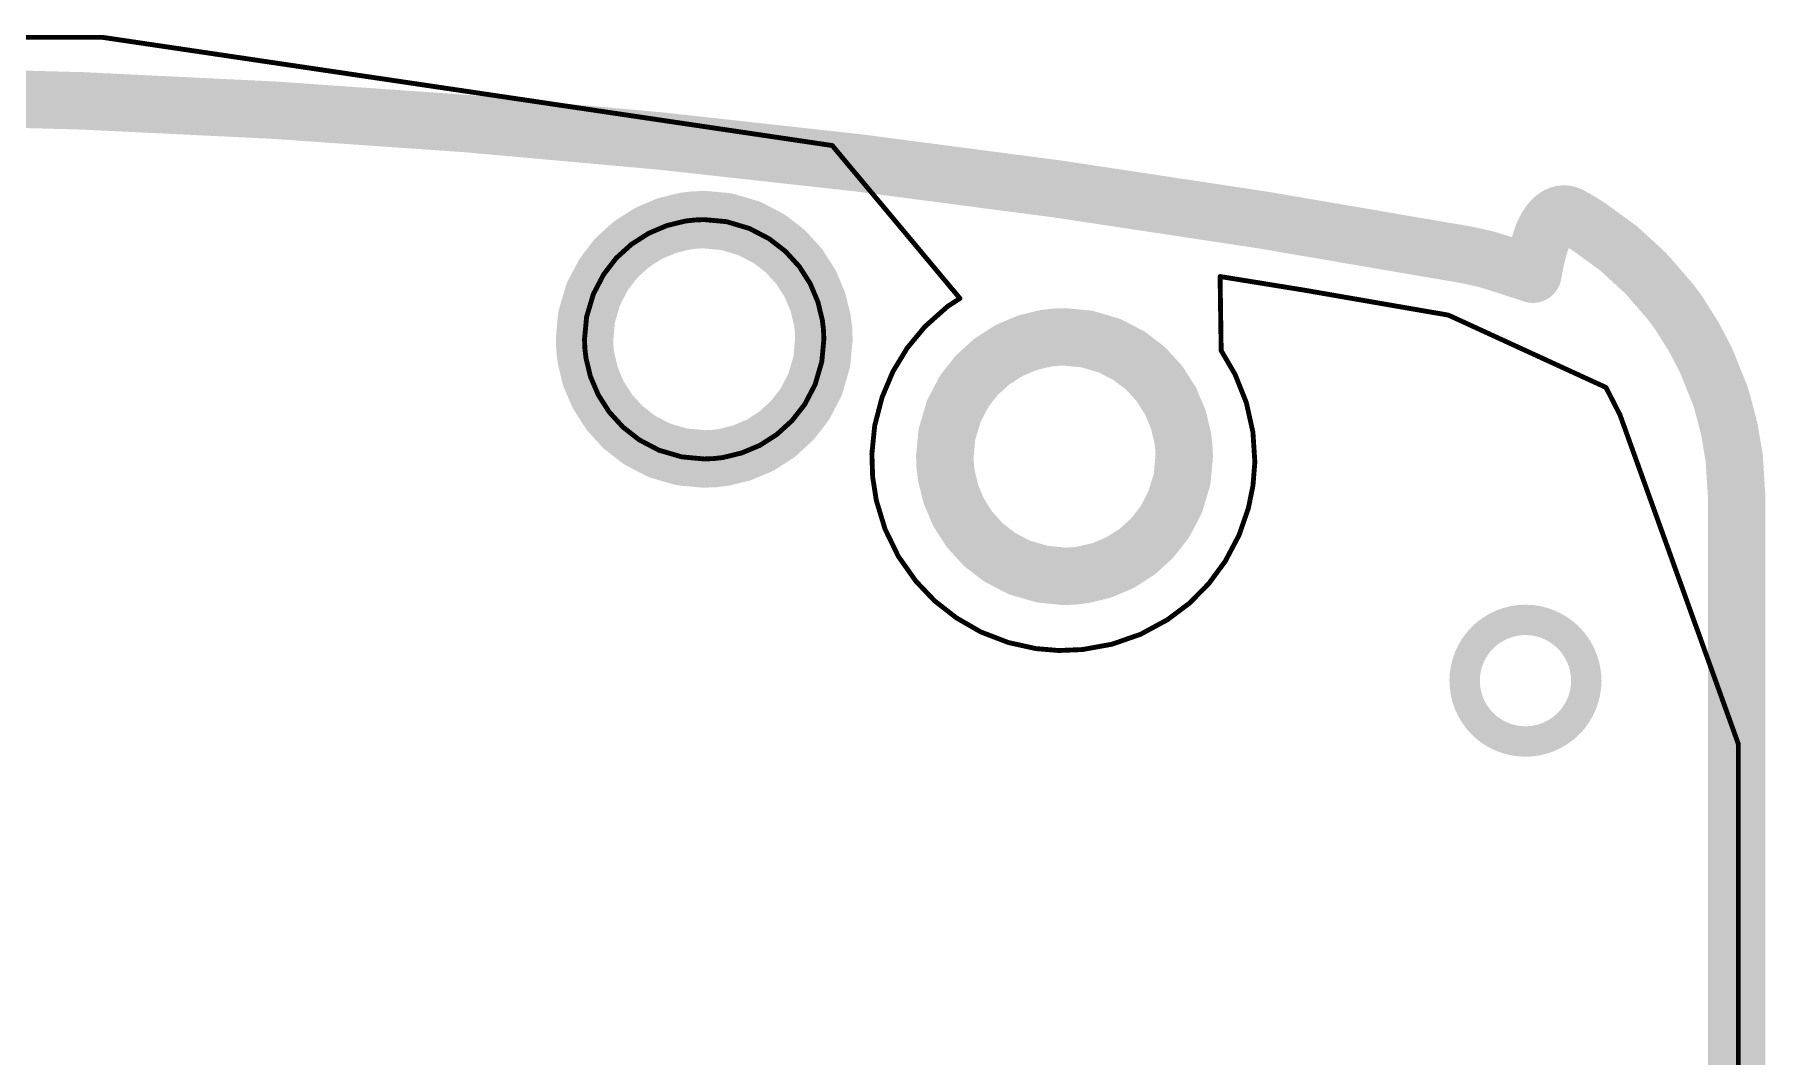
# Model space of a CAD drawing. Extents: x 1.9 to 12.9, y 1.8 to 9.9.
# Drawn here: x 3.381 to 4.804, y 6.306 to 7.146 of the extents above; entities that cross this region are included whole.
import ezdxf

# ---------------------------------------------------------------- set-up
doc = ezdxf.new("R2010")
doc.units = 0
doc.layers.add('MECHANICAL2', color=216, linetype='CONTINUOUS')
doc.layers.add('MECHANICAL3', color=76, linetype='CONTINUOUS')

msp = doc.modelspace()

# ---------------------------------------------------------------- linework, layer by layer
at = {"layer": 'MECHANICAL2', "const_width": 0.0472}
for points in [[(3.2663, 7.0959), (3.421, 7.0917)], [(3.421, 7.0917), (3.5775, 7.0841)], [(3.5775, 7.0841), (3.7358, 7.0731)], [(3.7358, 7.0731), (3.896, 7.0587)], [(3.896, 7.0587), (4.0581, 7.0408)], [(4.0581, 7.0408), (4.2222, 7.0193)], [(4.2222, 7.0193), (4.3909, 6.9938)], [(3.901, 6.9892), (3.9162, 6.9929)], [(3.9162, 6.9929), (3.9241, 6.9938)], [(3.9241, 6.9938), (3.9317, 6.9941)], [(3.9317, 6.9941), (3.9501, 6.9924)], [(4.3909, 6.9938), (4.5591, 6.965)], [(4.6276, 6.9924), (4.6304, 6.9953)], [(4.6304, 6.9953), (4.6328, 6.997)], [(4.6328, 6.997), (4.6353, 6.9981)], [(4.6353, 6.9981), (4.6373, 6.9986)], [(4.6373, 6.9986), (4.639, 6.9987)], [(4.639, 6.9987), (4.6407, 6.9985)], [(4.6407, 6.9985), (4.6423, 6.9981)], [(4.6423, 6.9981), (4.6438, 6.9974)], [(4.6438, 6.9974), (4.6482, 6.9949)], [(4.6482, 6.9949), (4.6525, 6.9924)], [(3.8719, 6.9738), (3.886, 6.9828)], [(3.886, 6.9828), (3.901, 6.9892)], [(3.9501, 6.9924), (3.9689, 6.9868)], [(3.9689, 6.9868), (3.9852, 6.9783)], [(3.9852, 6.9783), (3.9985, 6.968)], [(4.6178, 6.971), (4.6212, 6.9813)], [(4.6212, 6.9813), (4.6243, 6.9877)], [(4.6243, 6.9877), (4.6276, 6.9924)], [(4.6525, 6.9924), (4.6593, 6.9881)], [(4.6593, 6.9881), (4.6838, 6.9703)], [(3.8594, 6.9625), (3.8719, 6.9738)], [(3.9985, 6.968), (4.0099, 6.9555)], [(4.5591, 6.965), (4.5744, 6.9616)], [(4.6154, 6.9611), (4.6178, 6.971)], [(4.6838, 6.9703), (4.7061, 6.9498)], [(3.8491, 6.9491), (3.8594, 6.9625)], [(4.0099, 6.9555), (4.0189, 6.9414)], [(4.5744, 6.9616), (4.5894, 6.957)], [(4.5894, 6.957), (4.6131, 6.9492)], [(4.6131, 6.9492), (4.6134, 6.9506)], [(4.6134, 6.9506), (4.6154, 6.9611)], [(3.8406, 6.9329), (3.8491, 6.9491)], [(4.0189, 6.9414), (4.0252, 6.9264)], [(4.7061, 6.9498), (4.7259, 6.9269)], [(3.835, 6.9141), (3.8406, 6.9329)], [(4.0252, 6.9264), (4.0289, 6.9112)], [(4.7259, 6.9269), (4.7279, 6.9243)], [(4.7279, 6.9243), (4.7299, 6.9216)], [(4.7299, 6.9216), (4.733, 6.9173)], [(3.8333, 6.8957), (3.835, 6.9141)], [(4.0289, 6.9112), (4.0298, 6.9033)], [(4.733, 6.9173), (4.745, 6.8984)], [(3.8333, 6.8957), (3.8336, 6.888)], [(4.0284, 6.8773), (4.0301, 6.8957)], [(4.0298, 6.9033), (4.0301, 6.8957)], [(4.1973, 6.8928), (4.2125, 6.8965)], [(4.2125, 6.8965), (4.2203, 6.8974)], [(4.2203, 6.8974), (4.228, 6.8977)], [(4.228, 6.8977), (4.2464, 6.8959)], [(4.2464, 6.8959), (4.2652, 6.8904)], [(4.745, 6.8984), (4.7554, 6.8786)], [(3.8336, 6.888), (3.8345, 6.8802)], [(3.8345, 6.8802), (3.8382, 6.865)], [(4.1682, 6.8774), (4.1823, 6.8864)], [(4.1823, 6.8864), (4.1973, 6.8928)], [(4.2652, 6.8904), (4.2814, 6.8819)], [(4.2814, 6.8819), (4.2948, 6.8716)], [(3.8382, 6.865), (3.8446, 6.85)], [(4.0229, 6.8585), (4.0284, 6.8773)], [(4.1453, 6.8527), (4.1557, 6.866)], [(4.1557, 6.866), (4.1682, 6.8774)], [(4.2948, 6.8716), (4.3061, 6.8591)], [(4.7554, 6.8786), (4.7666, 6.8509)], [(4.0144, 6.8422), (4.0229, 6.8585)], [(4.1369, 6.8364), (4.1453, 6.8527)], [(4.3061, 6.8591), (4.3151, 6.845)], [(4.7666, 6.8509), (4.7672, 6.8493)], [(3.8446, 6.85), (3.8536, 6.8359)], [(4.004, 6.8289), (4.0144, 6.8422)], [(4.1313, 6.8176), (4.1369, 6.8364)], [(4.3151, 6.845), (4.3215, 6.83)], [(4.7672, 6.8493), (4.7677, 6.8477)], [(4.7677, 6.8477), (4.7685, 6.8452)], [(4.7685, 6.8452), (4.7747, 6.8216)], [(3.8536, 6.8359), (3.865, 6.8234)], [(3.865, 6.8234), (3.8783, 6.813)], [(3.9915, 6.8175), (4.004, 6.8289)], [(4.3215, 6.83), (4.3252, 6.8147)], [(3.8783, 6.813), (3.8945, 6.8045)], [(3.9624, 6.8022), (3.9775, 6.8085)], [(3.9775, 6.8085), (3.9915, 6.8175)], [(4.1296, 6.7993), (4.1313, 6.8176)], [(4.3252, 6.8147), (4.3261, 6.8069)], [(4.7747, 6.8216), (4.7787, 6.7976)], [(3.8945, 6.8045), (3.9133, 6.799)], [(3.9133, 6.799), (3.9317, 6.7973)], [(3.9317, 6.7973), (3.9394, 6.7976)], [(3.9394, 6.7976), (3.9472, 6.7985)], [(3.9472, 6.7985), (3.9624, 6.8022)], [(4.1296, 6.7993), (4.1299, 6.7916)], [(4.3247, 6.7809), (4.3264, 6.7993)], [(4.3261, 6.8069), (4.3264, 6.7993)], [(4.7787, 6.7976), (4.7807, 6.7659)], [(4.1299, 6.7916), (4.1308, 6.7838)], [(4.1308, 6.7838), (4.1345, 6.7685)], [(4.3191, 6.7621), (4.3247, 6.7809)], [(4.1345, 6.7685), (4.1408, 6.7535)], [(4.7807, 5.8484), (4.7807, 6.7659)], [(4.1408, 6.7535), (4.1498, 6.7394)], [(4.3106, 6.7458), (4.3191, 6.7621)], [(4.1498, 6.7394), (4.1612, 6.7269)], [(4.3003, 6.7325), (4.3106, 6.7458)], [(4.1612, 6.7269), (4.1745, 6.7166)], [(4.2878, 6.7211), (4.3003, 6.7325)], [(4.1745, 6.7166), (4.1908, 6.7081)], [(4.1908, 6.7081), (4.2096, 6.7026)], [(4.2587, 6.7057), (4.2737, 6.7121)], [(4.2737, 6.7121), (4.2878, 6.7211)], [(4.2096, 6.7026), (4.228, 6.7008)], [(4.228, 6.7008), (4.2356, 6.7011)], [(4.2356, 6.7011), (4.2435, 6.7021)], [(4.2435, 6.7021), (4.2587, 6.7057)]]:
    msp.add_lwpolyline(points, dxfattribs=at)
at = {"layer": 'MECHANICAL2', "const_width": 0.0236}
for points in [[(3.4091, 7.0917, 1), (3.4328, 7.0917, 1)], [(3.4091, 7.0917, 1), (3.4328, 7.0917, 1)], [(3.5656, 7.0841, 1), (3.5893, 7.0841, 1)], [(3.5656, 7.0841, 1), (3.5893, 7.0841, 1)], [(3.724, 7.0731, 1), (3.7476, 7.0731, 1)], [(3.724, 7.0731, 1), (3.7476, 7.0731, 1)], [(3.8842, 7.0587, 1), (3.9078, 7.0587, 1)], [(3.8842, 7.0587, 1), (3.9078, 7.0587, 1)], [(4.0463, 7.0408, 1), (4.0699, 7.0408, 1)], [(4.0463, 7.0408, 1), (4.0699, 7.0408, 1)], [(4.2104, 7.0193, 1), (4.234, 7.0193, 1)], [(4.2104, 7.0193, 1), (4.234, 7.0193, 1)], [(3.9044, 6.9929, 1), (3.9281, 6.9929, 1)], [(3.9044, 6.9929, 1), (3.9281, 6.9929, 1)], [(3.9123, 6.9938, 1), (3.9359, 6.9938, 1)], [(3.9123, 6.9938, 1), (3.9359, 6.9938, 1)], [(3.9199, 6.9941, 1), (3.9435, 6.9941, 1)], [(3.9199, 6.9941, 1), (3.9435, 6.9941, 1)], [(4.3791, 6.9938, 1), (4.4027, 6.9938, 1)], [(4.3791, 6.9938, 1), (4.4027, 6.9938, 1)], [(4.6186, 6.9953, 1), (4.6422, 6.9953, 1)], [(4.6186, 6.9953, 1), (4.6422, 6.9953, 1)], [(4.621, 6.997, 1), (4.6446, 6.997, 1)], [(4.621, 6.997, 1), (4.6446, 6.997, 1)], [(4.6234, 6.9981, 1), (4.6471, 6.9981, 1)], [(4.6234, 6.9981, 1), (4.6471, 6.9981, 1)], [(4.6255, 6.9986, 1), (4.6491, 6.9986, 1)], [(4.6255, 6.9986, 1), (4.6491, 6.9986, 1)], [(4.6272, 6.9987, 1), (4.6508, 6.9987, 1)], [(4.6272, 6.9987, 1), (4.6508, 6.9987, 1)], [(4.6288, 6.9985, 1), (4.6525, 6.9985, 1)], [(4.6288, 6.9985, 1), (4.6525, 6.9985, 1)], [(4.6305, 6.9981, 1), (4.6541, 6.9981, 1)], [(4.6305, 6.9981, 1), (4.6541, 6.9981, 1)], [(4.632, 6.9974, 1), (4.6556, 6.9974, 1)], [(4.632, 6.9974, 1), (4.6556, 6.9974, 1)], [(4.6364, 6.9949, 1), (4.66, 6.9949, 1)], [(4.6364, 6.9949, 1), (4.66, 6.9949, 1)], [(3.8742, 6.9828, 1), (3.8978, 6.9828, 1)], [(3.8742, 6.9828, 1), (3.8978, 6.9828, 1)], [(3.8892, 6.9892, 1), (3.9128, 6.9892, 1)], [(3.8892, 6.9892, 1), (3.9128, 6.9892, 1)], [(3.9383, 6.9924, 1), (3.9619, 6.9924, 1)], [(3.9383, 6.9924, 1), (3.9619, 6.9924, 1)], [(3.9571, 6.9868, 1), (3.9807, 6.9868, 1)], [(3.9571, 6.9868, 1), (3.9807, 6.9868, 1)], [(3.9734, 6.9783, 1), (3.997, 6.9783, 1)], [(3.9734, 6.9783, 1), (3.997, 6.9783, 1)], [(4.6094, 6.9813, 1), (4.633, 6.9813, 1)], [(4.6094, 6.9813, 1), (4.633, 6.9813, 1)], [(4.6125, 6.9877, 1), (4.6362, 6.9877, 1)], [(4.6125, 6.9877, 1), (4.6362, 6.9877, 1)], [(4.6158, 6.9924, 1), (4.6394, 6.9924, 1)], [(4.6158, 6.9924, 1), (4.6394, 6.9924, 1)], [(4.6407, 6.9924, 1), (4.6643, 6.9924, 1)], [(4.6407, 6.9924, 1), (4.6643, 6.9924, 1)], [(4.6475, 6.9881, 1), (4.6711, 6.9881, 1)], [(4.6475, 6.9881, 1), (4.6711, 6.9881, 1)], [(3.8601, 6.9738, 1), (3.8837, 6.9738, 1)], [(3.8601, 6.9738, 1), (3.8837, 6.9738, 1)], [(3.9867, 6.968, 1), (4.0103, 6.968, 1)], [(3.9867, 6.968, 1), (4.0103, 6.968, 1)], [(4.5473, 6.965, 1), (4.5709, 6.965, 1)], [(4.5473, 6.965, 1), (4.5709, 6.965, 1)], [(4.606, 6.971, 1), (4.6296, 6.971, 1)], [(4.606, 6.971, 1), (4.6296, 6.971, 1)], [(4.672, 6.9703, 1), (4.6956, 6.9703, 1)], [(4.672, 6.9703, 1), (4.6956, 6.9703, 1)], [(3.8476, 6.9625, 1), (3.8712, 6.9625, 1)], [(3.8476, 6.9625, 1), (3.8712, 6.9625, 1)], [(3.9981, 6.9555, 1), (4.0217, 6.9555, 1)], [(3.9981, 6.9555, 1), (4.0217, 6.9555, 1)], [(4.5626, 6.9616, 1), (4.5862, 6.9616, 1)], [(4.5626, 6.9616, 1), (4.5862, 6.9616, 1)], [(4.5775, 6.957, 1), (4.6012, 6.957, 1)], [(4.5775, 6.957, 1), (4.6012, 6.957, 1)], [(4.6016, 6.9506, 1), (4.6252, 6.9506, 1)], [(4.6016, 6.9506, 1), (4.6252, 6.9506, 1)], [(4.6036, 6.9611, 1), (4.6272, 6.9611, 1)], [(4.6036, 6.9611, 1), (4.6272, 6.9611, 1)], [(3.8373, 6.9491, 1), (3.8609, 6.9491, 1)], [(3.8373, 6.9491, 1), (3.8609, 6.9491, 1)], [(4.0071, 6.9414, 1), (4.0307, 6.9414, 1)], [(4.0071, 6.9414, 1), (4.0307, 6.9414, 1)], [(4.6013, 6.9492, 1), (4.6249, 6.9492, 1)], [(4.6013, 6.9492, 1), (4.6249, 6.9492, 1)], [(4.6943, 6.9498, 1), (4.7179, 6.9498, 1)], [(4.6943, 6.9498, 1), (4.7179, 6.9498, 1)], [(3.8288, 6.9329, 1), (3.8524, 6.9329, 1)], [(3.8288, 6.9329, 1), (3.8524, 6.9329, 1)], [(4.0134, 6.9264, 1), (4.037, 6.9264, 1)], [(4.0134, 6.9264, 1), (4.037, 6.9264, 1)], [(4.7141, 6.9269, 1), (4.7377, 6.9269, 1)], [(4.7141, 6.9269, 1), (4.7377, 6.9269, 1)], [(4.7161, 6.9243, 1), (4.7397, 6.9243, 1)], [(4.7161, 6.9243, 1), (4.7397, 6.9243, 1)], [(4.7181, 6.9216, 1), (4.7417, 6.9216, 1)], [(4.7181, 6.9216, 1), (4.7417, 6.9216, 1)], [(3.8232, 6.9141, 1), (3.8468, 6.9141, 1)], [(3.8232, 6.9141, 1), (3.8468, 6.9141, 1)], [(4.0171, 6.9112, 1), (4.0407, 6.9112, 1)], [(4.0171, 6.9112, 1), (4.0407, 6.9112, 1)], [(4.7212, 6.9173, 1), (4.7448, 6.9173, 1)], [(4.7212, 6.9173, 1), (4.7448, 6.9173, 1)], [(3.8215, 6.8957, 1), (3.8451, 6.8957, 1)], [(3.8215, 6.8957, 1), (3.8451, 6.8957, 1)], [(4.018, 6.9033, 1), (4.0417, 6.9033, 1)], [(4.018, 6.9033, 1), (4.0417, 6.9033, 1)], [(4.0183, 6.8957, 1), (4.042, 6.8957, 1)], [(4.0183, 6.8957, 1), (4.042, 6.8957, 1)], [(4.2007, 6.8965, 1), (4.2243, 6.8965, 1)], [(4.2007, 6.8965, 1), (4.2243, 6.8965, 1)], [(4.2085, 6.8974, 1), (4.2321, 6.8974, 1)], [(4.2085, 6.8974, 1), (4.2321, 6.8974, 1)], [(4.2162, 6.8977, 1), (4.2398, 6.8977, 1)], [(4.2162, 6.8977, 1), (4.2398, 6.8977, 1)], [(4.2346, 6.8959, 1), (4.2582, 6.8959, 1)], [(4.2346, 6.8959, 1), (4.2582, 6.8959, 1)], [(4.7332, 6.8984, 1), (4.7568, 6.8984, 1)], [(4.7332, 6.8984, 1), (4.7568, 6.8984, 1)], [(3.8218, 6.888, 1), (3.8454, 6.888, 1)], [(3.8218, 6.888, 1), (3.8454, 6.888, 1)], [(3.8227, 6.8802, 1), (3.8463, 6.8802, 1)], [(3.8227, 6.8802, 1), (3.8463, 6.8802, 1)], [(4.1704, 6.8864, 1), (4.1941, 6.8864, 1)], [(4.1704, 6.8864, 1), (4.1941, 6.8864, 1)], [(4.1855, 6.8928, 1), (4.2091, 6.8928, 1)], [(4.1855, 6.8928, 1), (4.2091, 6.8928, 1)], [(4.2534, 6.8904, 1), (4.277, 6.8904, 1)], [(4.2534, 6.8904, 1), (4.277, 6.8904, 1)], [(4.2696, 6.8819, 1), (4.2933, 6.8819, 1)], [(4.2696, 6.8819, 1), (4.2933, 6.8819, 1)], [(3.8264, 6.865, 1), (3.85, 6.865, 1)], [(3.8264, 6.865, 1), (3.85, 6.865, 1)], [(4.0166, 6.8773, 1), (4.0402, 6.8773, 1)], [(4.0166, 6.8773, 1), (4.0402, 6.8773, 1)], [(4.1439, 6.866, 1), (4.1675, 6.866, 1)], [(4.1439, 6.866, 1), (4.1675, 6.866, 1)], [(4.1564, 6.8774, 1), (4.18, 6.8774, 1)], [(4.1564, 6.8774, 1), (4.18, 6.8774, 1)], [(4.2829, 6.8716, 1), (4.3066, 6.8716, 1)], [(4.2829, 6.8716, 1), (4.3066, 6.8716, 1)], [(4.7436, 6.8786, 1), (4.7672, 6.8786, 1)], [(4.7436, 6.8786, 1), (4.7672, 6.8786, 1)], [(4.011, 6.8585, 1), (4.0347, 6.8585, 1)], [(4.011, 6.8585, 1), (4.0347, 6.8585, 1)], [(4.1335, 6.8527, 1), (4.1572, 6.8527, 1)], [(4.1335, 6.8527, 1), (4.1572, 6.8527, 1)], [(4.2943, 6.8591, 1), (4.318, 6.8591, 1)], [(4.2943, 6.8591, 1), (4.318, 6.8591, 1)], [(4.7548, 6.8509, 1), (4.7784, 6.8509, 1)], [(4.7548, 6.8509, 1), (4.7784, 6.8509, 1)], [(3.8328, 6.85, 1), (3.8564, 6.85, 1)], [(3.8328, 6.85, 1), (3.8564, 6.85, 1)], [(4.0026, 6.8422, 1), (4.0262, 6.8422, 1)], [(4.0026, 6.8422, 1), (4.0262, 6.8422, 1)], [(4.125, 6.8364, 1), (4.1487, 6.8364, 1)], [(4.125, 6.8364, 1), (4.1487, 6.8364, 1)], [(4.3033, 6.845, 1), (4.327, 6.845, 1)], [(4.3033, 6.845, 1), (4.327, 6.845, 1)], [(4.7553, 6.8493, 1), (4.779, 6.8493, 1)], [(4.7553, 6.8493, 1), (4.779, 6.8493, 1)], [(4.7559, 6.8477, 1), (4.7795, 6.8477, 1)], [(4.7559, 6.8477, 1), (4.7795, 6.8477, 1)], [(4.7567, 6.8452, 1), (4.7803, 6.8452, 1)], [(4.7567, 6.8452, 1), (4.7803, 6.8452, 1)], [(3.8418, 6.8359, 1), (3.8654, 6.8359, 1)], [(3.8418, 6.8359, 1), (3.8654, 6.8359, 1)], [(3.8531, 6.8234, 1), (3.8768, 6.8234, 1)], [(3.8531, 6.8234, 1), (3.8768, 6.8234, 1)], [(3.9922, 6.8289, 1), (4.0158, 6.8289, 1)], [(3.9922, 6.8289, 1), (4.0158, 6.8289, 1)], [(4.3097, 6.83, 1), (4.3333, 6.83, 1)], [(4.3097, 6.83, 1), (4.3333, 6.83, 1)], [(3.8665, 6.813, 1), (3.8901, 6.813, 1)], [(3.8665, 6.813, 1), (3.8901, 6.813, 1)], [(3.9656, 6.8085, 1), (3.9893, 6.8085, 1)], [(3.9656, 6.8085, 1), (3.9893, 6.8085, 1)], [(3.9797, 6.8175, 1), (4.0034, 6.8175, 1)], [(3.9797, 6.8175, 1), (4.0034, 6.8175, 1)], [(4.1195, 6.8176, 1), (4.1431, 6.8176, 1)], [(4.1195, 6.8176, 1), (4.1431, 6.8176, 1)], [(4.3134, 6.8147, 1), (4.337, 6.8147, 1)], [(4.3134, 6.8147, 1), (4.337, 6.8147, 1)], [(4.7629, 6.8216, 1), (4.7865, 6.8216, 1)], [(4.7629, 6.8216, 1), (4.7865, 6.8216, 1)], [(3.8827, 6.8045, 1), (3.9063, 6.8045, 1)], [(3.8827, 6.8045, 1), (3.9063, 6.8045, 1)], [(3.9015, 6.799, 1), (3.9251, 6.799, 1)], [(3.9015, 6.799, 1), (3.9251, 6.799, 1)], [(3.9199, 6.7973, 1), (3.9435, 6.7973, 1)], [(3.9199, 6.7973, 1), (3.9435, 6.7973, 1)], [(3.9276, 6.7976, 1), (3.9512, 6.7976, 1)], [(3.9276, 6.7976, 1), (3.9512, 6.7976, 1)], [(3.9354, 6.7985, 1), (3.959, 6.7985, 1)], [(3.9354, 6.7985, 1), (3.959, 6.7985, 1)], [(3.9506, 6.8022, 1), (3.9743, 6.8022, 1)], [(3.9506, 6.8022, 1), (3.9743, 6.8022, 1)], [(4.1177, 6.7993, 1), (4.1414, 6.7993, 1)], [(4.1177, 6.7993, 1), (4.1414, 6.7993, 1)], [(4.3143, 6.8069, 1), (4.3379, 6.8069, 1)], [(4.3143, 6.8069, 1), (4.3379, 6.8069, 1)], [(4.3146, 6.7993, 1), (4.3382, 6.7993, 1)], [(4.3146, 6.7993, 1), (4.3382, 6.7993, 1)], [(4.7669, 6.7976, 1), (4.7906, 6.7976, 1)], [(4.7669, 6.7976, 1), (4.7906, 6.7976, 1)], [(4.118, 6.7916, 1), (4.1417, 6.7916, 1)], [(4.118, 6.7916, 1), (4.1417, 6.7916, 1)], [(4.119, 6.7838, 1), (4.1426, 6.7838, 1)], [(4.119, 6.7838, 1), (4.1426, 6.7838, 1)], [(4.3129, 6.7809, 1), (4.3365, 6.7809, 1)], [(4.3129, 6.7809, 1), (4.3365, 6.7809, 1)], [(4.1227, 6.7685, 1), (4.1463, 6.7685, 1)], [(4.1227, 6.7685, 1), (4.1463, 6.7685, 1)], [(4.7689, 6.7659, 1), (4.7925, 6.7659, 1)], [(4.7689, 6.7659, 1), (4.7925, 6.7659, 1)], [(4.129, 6.7535, 1), (4.1526, 6.7535, 1)], [(4.129, 6.7535, 1), (4.1526, 6.7535, 1)], [(4.3073, 6.7621, 1), (4.3309, 6.7621, 1)], [(4.3073, 6.7621, 1), (4.3309, 6.7621, 1)], [(4.138, 6.7394, 1), (4.1616, 6.7394, 1)], [(4.138, 6.7394, 1), (4.1616, 6.7394, 1)], [(4.2988, 6.7458, 1), (4.3224, 6.7458, 1)], [(4.2988, 6.7458, 1), (4.3224, 6.7458, 1)], [(4.1494, 6.7269, 1), (4.173, 6.7269, 1)], [(4.1494, 6.7269, 1), (4.173, 6.7269, 1)], [(4.2885, 6.7325, 1), (4.3121, 6.7325, 1)], [(4.2885, 6.7325, 1), (4.3121, 6.7325, 1)], [(4.1627, 6.7166, 1), (4.1863, 6.7166, 1)], [(4.1627, 6.7166, 1), (4.1863, 6.7166, 1)], [(4.179, 6.7081, 1), (4.2026, 6.7081, 1)], [(4.179, 6.7081, 1), (4.2026, 6.7081, 1)], [(4.2619, 6.7121, 1), (4.2855, 6.7121, 1)], [(4.2619, 6.7121, 1), (4.2855, 6.7121, 1)], [(4.276, 6.7211, 1), (4.2996, 6.7211, 1)], [(4.276, 6.7211, 1), (4.2996, 6.7211, 1)], [(4.1978, 6.7026, 1), (4.2214, 6.7026, 1)], [(4.1978, 6.7026, 1), (4.2214, 6.7026, 1)], [(4.2162, 6.7008, 1), (4.2398, 6.7008, 1)], [(4.2162, 6.7008, 1), (4.2398, 6.7008, 1)], [(4.2238, 6.7011, 1), (4.2474, 6.7011, 1)], [(4.2238, 6.7011, 1), (4.2474, 6.7011, 1)], [(4.2317, 6.7021, 1), (4.2553, 6.7021, 1)], [(4.2317, 6.7021, 1), (4.2553, 6.7021, 1)], [(4.2469, 6.7057, 1), (4.2705, 6.7057, 1)], [(4.2469, 6.7057, 1), (4.2705, 6.7057, 1)]]:
    msp.add_lwpolyline(points, format="xyb", close=True, dxfattribs=at)
at = {"layer": 'MECHANICAL3', "const_width": 0.004}
for points in [[(2.865, 7.1442), (3.4367, 7.144)], [(3.4367, 7.144), (4.037, 7.055)], [(4.037, 7.055), (4.142, 6.9293)], [(3.886, 6.9828), (3.901, 6.9892)], [(3.901, 6.9892), (3.9162, 6.9929)], [(3.9162, 6.9929), (3.9241, 6.9938)], [(3.9241, 6.9938), (3.9317, 6.9941)], [(3.9317, 6.9941), (3.9501, 6.9924)], [(3.9501, 6.9924), (3.9689, 6.9868)], [(3.9689, 6.9868), (3.9852, 6.9783)], [(3.8594, 6.9625), (3.8719, 6.9738)], [(3.8719, 6.9738), (3.886, 6.9828)], [(3.9852, 6.9783), (3.9985, 6.968)], [(3.8491, 6.9491), (3.8594, 6.9625)], [(3.9985, 6.968), (4.0099, 6.9555)], [(3.8406, 6.9329), (3.8491, 6.9491)], [(4.0099, 6.9555), (4.0189, 6.9414)], [(4.3559, 6.9473), (4.3568, 6.8864)], [(4.3559, 6.9473), (4.4245, 6.9362)], [(3.835, 6.9141), (3.8406, 6.9329)], [(4.0189, 6.9414), (4.0252, 6.9264)], [(4.1318, 6.9227), (4.142, 6.9293)], [(4.4245, 6.9362), (4.5341, 6.9172)], [(4.0252, 6.9264), (4.0289, 6.9112)], [(4.1132, 6.9061), (4.1318, 6.9227)], [(4.5341, 6.9172), (4.5368, 6.9168)], [(4.5368, 6.9168), (4.5395, 6.9163)], [(4.5395, 6.9163), (4.5438, 6.9155)], [(4.5438, 6.9155), (4.6732, 6.8561)], [(3.8333, 6.8957), (3.835, 6.9141)], [(4.0289, 6.9112), (4.0298, 6.9033)], [(4.0298, 6.9033), (4.0301, 6.8957)], [(4.0987, 6.8886), (4.1132, 6.9061)], [(3.8333, 6.8957), (3.8336, 6.888)], [(3.8336, 6.888), (3.8345, 6.8802)], [(4.0284, 6.8773), (4.0301, 6.8957)], [(4.0869, 6.8692), (4.0987, 6.8886)], [(4.3568, 6.8864), (4.3682, 6.8669)], [(3.8345, 6.8802), (3.8382, 6.865)], [(4.0229, 6.8585), (4.0284, 6.8773)], [(3.8382, 6.865), (3.8446, 6.85)], [(4.0144, 6.8422), (4.0229, 6.8585)], [(4.078, 6.8481), (4.0869, 6.8692)], [(4.3682, 6.8669), (4.3775, 6.8436)], [(3.8446, 6.85), (3.8536, 6.8359)], [(4.0719, 6.8247), (4.078, 6.8481)], [(4.3775, 6.8436), (4.3829, 6.8194)], [(4.6732, 6.8561), (4.6847, 6.8336)], [(3.8536, 6.8359), (3.865, 6.8234)], [(4.004, 6.8289), (4.0144, 6.8422)], [(4.6847, 6.8336), (4.782, 6.5631)], [(3.865, 6.8234), (3.8783, 6.813)], [(3.9775, 6.8085), (3.9915, 6.8175)], [(3.9915, 6.8175), (4.004, 6.8289)], [(4.0696, 6.8016), (4.0719, 6.8247)], [(4.3829, 6.8194), (4.3845, 6.7947)], [(3.8783, 6.813), (3.8945, 6.8045)], [(3.8945, 6.8045), (3.9133, 6.799)], [(3.9472, 6.7985), (3.9624, 6.8022)], [(3.9624, 6.8022), (3.9775, 6.8085)], [(4.0696, 6.8016), (4.0702, 6.7827)], [(3.9133, 6.799), (3.9317, 6.7973)], [(3.9317, 6.7973), (3.9394, 6.7976)], [(3.9394, 6.7976), (3.9472, 6.7985)], [(4.3829, 6.7751), (4.3845, 6.7947)], [(4.0702, 6.7827), (4.0732, 6.7633)], [(4.3791, 6.7566), (4.3829, 6.7751)], [(4.0732, 6.7633), (4.0804, 6.7397)], [(4.3715, 6.7347), (4.3791, 6.7566)], [(4.0804, 6.7397), (4.0913, 6.7173)], [(4.3602, 6.7133), (4.3715, 6.7347)], [(4.0913, 6.7173), (4.1057, 6.6969)], [(4.3467, 6.6949), (4.3602, 6.7133)], [(4.1057, 6.6969), (4.1213, 6.6805)], [(4.3307, 6.6787), (4.3467, 6.6949)], [(4.1213, 6.6805), (4.1393, 6.6665)], [(4.3126, 6.6651), (4.3307, 6.6787)], [(4.1393, 6.6665), (4.1591, 6.6551)], [(4.2906, 6.6532), (4.3126, 6.6651)], [(4.1591, 6.6551), (4.1817, 6.6464)], [(4.1817, 6.6464), (4.2043, 6.6414)], [(4.2428, 6.6406), (4.2671, 6.645)], [(4.2671, 6.645), (4.2906, 6.6532)], [(4.2043, 6.6414), (4.2232, 6.6398)], [(4.2232, 6.6398), (4.2428, 6.6406)], [(4.782, 6.0721), (4.782, 6.5631)]]:
    msp.add_lwpolyline(points, dxfattribs=at)
at = {"layer": 'MECHANICAL3'}
for points, const_width in [([(3.4357, 7.144, 1), (3.4377, 7.144, 1)], 0.002), ([(3.4357, 7.144, 1), (3.4377, 7.144, 1)], 0.002), ([(4.036, 7.055, 1), (4.038, 7.055, 1)], 0.002), ([(4.036, 7.055, 1), (4.038, 7.055, 1)], 0.002), ([(3.9, 6.9892, 1), (3.902, 6.9892, 1)], 0.002), ([(3.9, 6.9892, 1), (3.902, 6.9892, 1)], 0.002), ([(3.9152, 6.9929, 1), (3.9172, 6.9929, 1)], 0.002), ([(3.9152, 6.9929, 1), (3.9172, 6.9929, 1)], 0.002), ([(3.9231, 6.9938, 1), (3.9251, 6.9938, 1)], 0.002), ([(3.9231, 6.9938, 1), (3.9251, 6.9938, 1)], 0.002), ([(3.9307, 6.9941, 1), (3.9327, 6.9941, 1)], 0.002), ([(3.9307, 6.9941, 1), (3.9327, 6.9941, 1)], 0.002), ([(3.9491, 6.9924, 1), (3.9511, 6.9924, 1)], 0.002), ([(3.9491, 6.9924, 1), (3.9511, 6.9924, 1)], 0.002), ([(3.9679, 6.9868, 1), (3.9699, 6.9868, 1)], 0.002), ([(3.9679, 6.9868, 1), (3.9699, 6.9868, 1)], 0.002), ([(3.8709, 6.9738, 1), (3.8729, 6.9738, 1)], 0.002), ([(3.8709, 6.9738, 1), (3.8729, 6.9738, 1)], 0.002), ([(3.885, 6.9828, 1), (3.887, 6.9828, 1)], 0.002), ([(3.885, 6.9828, 1), (3.887, 6.9828, 1)], 0.002), ([(3.9842, 6.9783, 1), (3.9862, 6.9783, 1)], 0.002), ([(3.9842, 6.9783, 1), (3.9862, 6.9783, 1)], 0.002), ([(3.8584, 6.9625, 1), (3.8604, 6.9625, 1)], 0.002), ([(3.8584, 6.9625, 1), (3.8604, 6.9625, 1)], 0.002), ([(3.9975, 6.968, 1), (3.9995, 6.968, 1)], 0.002), ([(3.9975, 6.968, 1), (3.9995, 6.968, 1)], 0.002), ([(3.8481, 6.9491, 1), (3.8501, 6.9491, 1)], 0.002), ([(3.8481, 6.9491, 1), (3.8501, 6.9491, 1)], 0.002), ([(4.0089, 6.9555, 1), (4.0109, 6.9555, 1)], 0.002), ([(4.0089, 6.9555, 1), (4.0109, 6.9555, 1)], 0.002), ([(4.3549, 6.9473, 1), (4.3569, 6.9473, 1)], 0.002), ([(4.3549, 6.9473, 1), (4.3569, 6.9473, 1)], 0.002), ([(3.8396, 6.9329, 1), (3.8416, 6.9329, 1)], 0.002), ([(3.8396, 6.9329, 1), (3.8416, 6.9329, 1)], 0.002), ([(4.0179, 6.9414, 1), (4.0199, 6.9414, 1)], 0.002), ([(4.0179, 6.9414, 1), (4.0199, 6.9414, 1)], 0.002), ([(4.141, 6.9293, 1), (4.143, 6.9293, 1)], 0.002), ([(4.141, 6.9293, 1), (4.143, 6.9293, 1)], 0.002), ([(4.4235, 6.9362, 1), (4.4255, 6.9362, 1)], 0.002), ([(4.4235, 6.9362, 1), (4.4255, 6.9362, 1)], 0.002), ([(4.0242, 6.9264, 1), (4.0262, 6.9264, 1)], 0.002), ([(4.0242, 6.9264, 1), (4.0262, 6.9264, 1)], 0.002), ([(4.1308, 6.9227, 1), (4.1328, 6.9227, 1)], 0.002), ([(4.1308, 6.9227, 1), (4.1328, 6.9227, 1)], 0.002), ([(4.5331, 6.9172, 1), (4.5351, 6.9172, 1)], 0.002), ([(4.5331, 6.9172, 1), (4.5351, 6.9172, 1)], 0.002), ([(4.5358, 6.9168, 1), (4.5378, 6.9168, 1)], 0.002), ([(4.5358, 6.9168, 1), (4.5378, 6.9168, 1)], 0.002), ([(4.5385, 6.9163, 1), (4.5405, 6.9163, 1)], 0.002), ([(4.5385, 6.9163, 1), (4.5405, 6.9163, 1)], 0.002), ([(4.5428, 6.9155, 1), (4.5448, 6.9155, 1)], 0.002), ([(4.5428, 6.9155, 1), (4.5448, 6.9155, 1)], 0.002), ([(3.834, 6.9141, 1), (3.836, 6.9141, 1)], 0.002), ([(3.834, 6.9141, 1), (3.836, 6.9141, 1)], 0.002), ([(4.0279, 6.9112, 1), (4.0299, 6.9112, 1)], 0.002), ([(4.0279, 6.9112, 1), (4.0299, 6.9112, 1)], 0.002), ([(4.0289, 6.9033, 1), (4.0309, 6.9033, 1)], 0.002), ([(4.0289, 6.9033, 1), (4.0309, 6.9033, 1)], 0.002), ([(4.1122, 6.9061, 1), (4.1142, 6.9061, 1)], 0.002), ([(4.1122, 6.9061, 1), (4.1142, 6.9061, 1)], 0.002), ([(3.8323, 6.8957, 1), (3.8343, 6.8957, 1)], 0.002), ([(3.8323, 6.8957, 1), (3.8343, 6.8957, 1)], 0.002), ([(3.8326, 6.888, 1), (3.8346, 6.888, 1)], 0.002), ([(3.8326, 6.888, 1), (3.8346, 6.888, 1)], 0.002), ([(4.0291, 6.8957, 1), (4.0311, 6.8957, 1)], 0.002), ([(4.0291, 6.8957, 1), (4.0311, 6.8957, 1)], 0.002), ([(4.0977, 6.8886, 1), (4.0997, 6.8886, 1)], 0.002), ([(4.0977, 6.8886, 1), (4.0997, 6.8886, 1)], 0.002), ([(4.3558, 6.8864, 1), (4.3578, 6.8864, 1)], 0.002), ([(4.3558, 6.8864, 1), (4.3578, 6.8864, 1)], 0.002), ([(3.8335, 6.8802, 1), (3.8355, 6.8802, 1)], 0.002), ([(3.8335, 6.8802, 1), (3.8355, 6.8802, 1)], 0.002), ([(4.0274, 6.8773, 1), (4.0294, 6.8773, 1)], 0.002), ([(4.0274, 6.8773, 1), (4.0294, 6.8773, 1)], 0.002), ([(3.8372, 6.865, 1), (3.8392, 6.865, 1)], 0.002), ([(3.8372, 6.865, 1), (3.8392, 6.865, 1)], 0.002), ([(4.0219, 6.8585, 1), (4.0239, 6.8585, 1)], 0.002), ([(4.0219, 6.8585, 1), (4.0239, 6.8585, 1)], 0.002), ([(4.0859, 6.8692, 1), (4.0879, 6.8692, 1)], 0.002), ([(4.0859, 6.8692, 1), (4.0879, 6.8692, 1)], 0.002), ([(4.3672, 6.8669, 1), (4.3692, 6.8669, 1)], 0.002), ([(4.3672, 6.8669, 1), (4.3692, 6.8669, 1)], 0.002), ([(3.8436, 6.85, 1), (3.8456, 6.85, 1)], 0.002), ([(3.8436, 6.85, 1), (3.8456, 6.85, 1)], 0.002), ([(4.077, 6.8481, 1), (4.079, 6.8481, 1)], 0.002), ([(4.077, 6.8481, 1), (4.079, 6.8481, 1)], 0.002), ([(4.3765, 6.8436, 1), (4.3785, 6.8436, 1)], 0.002), ([(4.3765, 6.8436, 1), (4.3785, 6.8436, 1)], 0.002), ([(4.6722, 6.8561, 1), (4.6742, 6.8561, 1)], 0.002), ([(4.6722, 6.8561, 1), (4.6742, 6.8561, 1)], 0.002), ([(3.8526, 6.8359, 1), (3.8546, 6.8359, 1)], 0.002), ([(3.8526, 6.8359, 1), (3.8546, 6.8359, 1)], 0.002), ([(4.0134, 6.8422, 1), (4.0154, 6.8422, 1)], 0.002), ([(4.0134, 6.8422, 1), (4.0154, 6.8422, 1)], 0.002), ([(4.6837, 6.8336, 1), (4.6857, 6.8336, 1)], 0.002), ([(4.6837, 6.8336, 1), (4.6857, 6.8336, 1)], 0.002), ([(3.864, 6.8234, 1), (3.866, 6.8234, 1)], 0.002), ([(3.864, 6.8234, 1), (3.866, 6.8234, 1)], 0.002), ([(3.9905, 6.8175, 1), (3.9925, 6.8175, 1)], 0.002), ([(3.9905, 6.8175, 1), (3.9925, 6.8175, 1)], 0.002), ([(4.003, 6.8289, 1), (4.005, 6.8289, 1)], 0.002), ([(4.003, 6.8289, 1), (4.005, 6.8289, 1)], 0.002), ([(4.0709, 6.8247, 1), (4.0729, 6.8247, 1)], 0.002), ([(4.0709, 6.8247, 1), (4.0729, 6.8247, 1)], 0.002), ([(4.3819, 6.8194, 1), (4.3839, 6.8194, 1)], 0.002), ([(4.3819, 6.8194, 1), (4.3839, 6.8194, 1)], 0.002), ([(3.8773, 6.813, 1), (3.8793, 6.813, 1)], 0.002), ([(3.8773, 6.813, 1), (3.8793, 6.813, 1)], 0.002), ([(3.8935, 6.8045, 1), (3.8955, 6.8045, 1)], 0.002), ([(3.8935, 6.8045, 1), (3.8955, 6.8045, 1)], 0.002), ([(3.9614, 6.8022, 1), (3.9634, 6.8022, 1)], 0.002), ([(3.9614, 6.8022, 1), (3.9634, 6.8022, 1)], 0.002), ([(3.9765, 6.8085, 1), (3.9785, 6.8085, 1)], 0.002), ([(3.9765, 6.8085, 1), (3.9785, 6.8085, 1)], 0.002), ([(4.0686, 6.8016, 1), (4.0706, 6.8016, 1)], 0.002), ([(4.0686, 6.8016, 1), (4.0706, 6.8016, 1)], 0.002), ([(3.9123, 6.799, 1), (3.9143, 6.799, 1)], 0.002), ([(3.9123, 6.799, 1), (3.9143, 6.799, 1)], 0.002), ([(3.9307, 6.7973, 1), (3.9327, 6.7973, 1)], 0.002), ([(3.9307, 6.7973, 1), (3.9327, 6.7973, 1)], 0.002), ([(3.9384, 6.7976, 1), (3.9404, 6.7976, 1)], 0.002), ([(3.9384, 6.7976, 1), (3.9404, 6.7976, 1)], 0.002), ([(3.9462, 6.7985, 1), (3.9482, 6.7985, 1)], 0.002), ([(3.9462, 6.7985, 1), (3.9482, 6.7985, 1)], 0.002), ([(4.3835, 6.7947, 1), (4.3855, 6.7947, 1)], 0.002), ([(4.3835, 6.7947, 1), (4.3855, 6.7947, 1)], 0.002), ([(4.0692, 6.7827, 1), (4.0712, 6.7827, 1)], 0.002), ([(4.0692, 6.7827, 1), (4.0712, 6.7827, 1)], 0.002), ([(4.3819, 6.7751, 1), (4.3839, 6.7751, 1)], 0.002), ([(4.3819, 6.7751, 1), (4.3839, 6.7751, 1)], 0.002), ([(4.0722, 6.7633, 1), (4.0742, 6.7633, 1)], 0.002), ([(4.0722, 6.7633, 1), (4.0742, 6.7633, 1)], 0.002), ([(4.3781, 6.7566, 1), (4.3801, 6.7566, 1)], 0.002), ([(4.3781, 6.7566, 1), (4.3801, 6.7566, 1)], 0.002), ([(4.0794, 6.7397, 1), (4.0814, 6.7397, 1)], 0.002), ([(4.0794, 6.7397, 1), (4.0814, 6.7397, 1)], 0.002), ([(4.3705, 6.7347, 1), (4.3725, 6.7347, 1)], 0.002), ([(4.3705, 6.7347, 1), (4.3725, 6.7347, 1)], 0.002), ([(4.0903, 6.7173, 1), (4.0923, 6.7173, 1)], 0.002), ([(4.0903, 6.7173, 1), (4.0923, 6.7173, 1)], 0.002), ([(4.3592, 6.7133, 1), (4.3612, 6.7133, 1)], 0.002), ([(4.3592, 6.7133, 1), (4.3612, 6.7133, 1)], 0.002), ([(4.1047, 6.6969, 1), (4.1067, 6.6969, 1)], 0.002), ([(4.1047, 6.6969, 1), (4.1067, 6.6969, 1)], 0.002), ([(4.3457, 6.6949, 1), (4.3477, 6.6949, 1)], 0.002), ([(4.3457, 6.6949, 1), (4.3477, 6.6949, 1)], 0.002), ([(4.1203, 6.6805, 1), (4.1223, 6.6805, 1)], 0.002), ([(4.1203, 6.6805, 1), (4.1223, 6.6805, 1)], 0.002), ([(4.3297, 6.6787, 1), (4.3317, 6.6787, 1)], 0.002), ([(4.3297, 6.6787, 1), (4.3317, 6.6787, 1)], 0.002), ([(4.657, 6.615, 1), (4.557, 6.615, 1)], 0.025), ([(4.1383, 6.6665, 1), (4.1403, 6.6665, 1)], 0.002), ([(4.1383, 6.6665, 1), (4.1403, 6.6665, 1)], 0.002), ([(4.3116, 6.6651, 1), (4.3136, 6.6651, 1)], 0.002), ([(4.3116, 6.6651, 1), (4.3136, 6.6651, 1)], 0.002), ([(4.1581, 6.6551, 1), (4.1601, 6.6551, 1)], 0.002), ([(4.1581, 6.6551, 1), (4.1601, 6.6551, 1)], 0.002), ([(4.1807, 6.6464, 1), (4.1827, 6.6464, 1)], 0.002), ([(4.1807, 6.6464, 1), (4.1827, 6.6464, 1)], 0.002), ([(4.2661, 6.645, 1), (4.2681, 6.645, 1)], 0.002), ([(4.2661, 6.645, 1), (4.2681, 6.645, 1)], 0.002), ([(4.2896, 6.6532, 1), (4.2916, 6.6532, 1)], 0.002), ([(4.2896, 6.6532, 1), (4.2916, 6.6532, 1)], 0.002), ([(4.2033, 6.6414, 1), (4.2053, 6.6414, 1)], 0.002), ([(4.2033, 6.6414, 1), (4.2053, 6.6414, 1)], 0.002), ([(4.2222, 6.6398, 1), (4.2242, 6.6398, 1)], 0.002), ([(4.2222, 6.6398, 1), (4.2242, 6.6398, 1)], 0.002), ([(4.2418, 6.6406, 1), (4.2438, 6.6406, 1)], 0.002), ([(4.2418, 6.6406, 1), (4.2438, 6.6406, 1)], 0.002), ([(4.5508, 6.615, 1), (4.5633, 6.615, 1)], 0.0125), ([(4.6508, 6.615, 1), (4.6633, 6.615, 1)], 0.0125), ([(4.781, 6.5631, 1), (4.783, 6.5631, 1)], 0.002), ([(4.781, 6.5631, 1), (4.783, 6.5631, 1)], 0.002)]:
    msp.add_lwpolyline(points, format="xyb", close=True, dxfattribs=dict(at, const_width=const_width))

doc.saveas('drawing.dxf')
